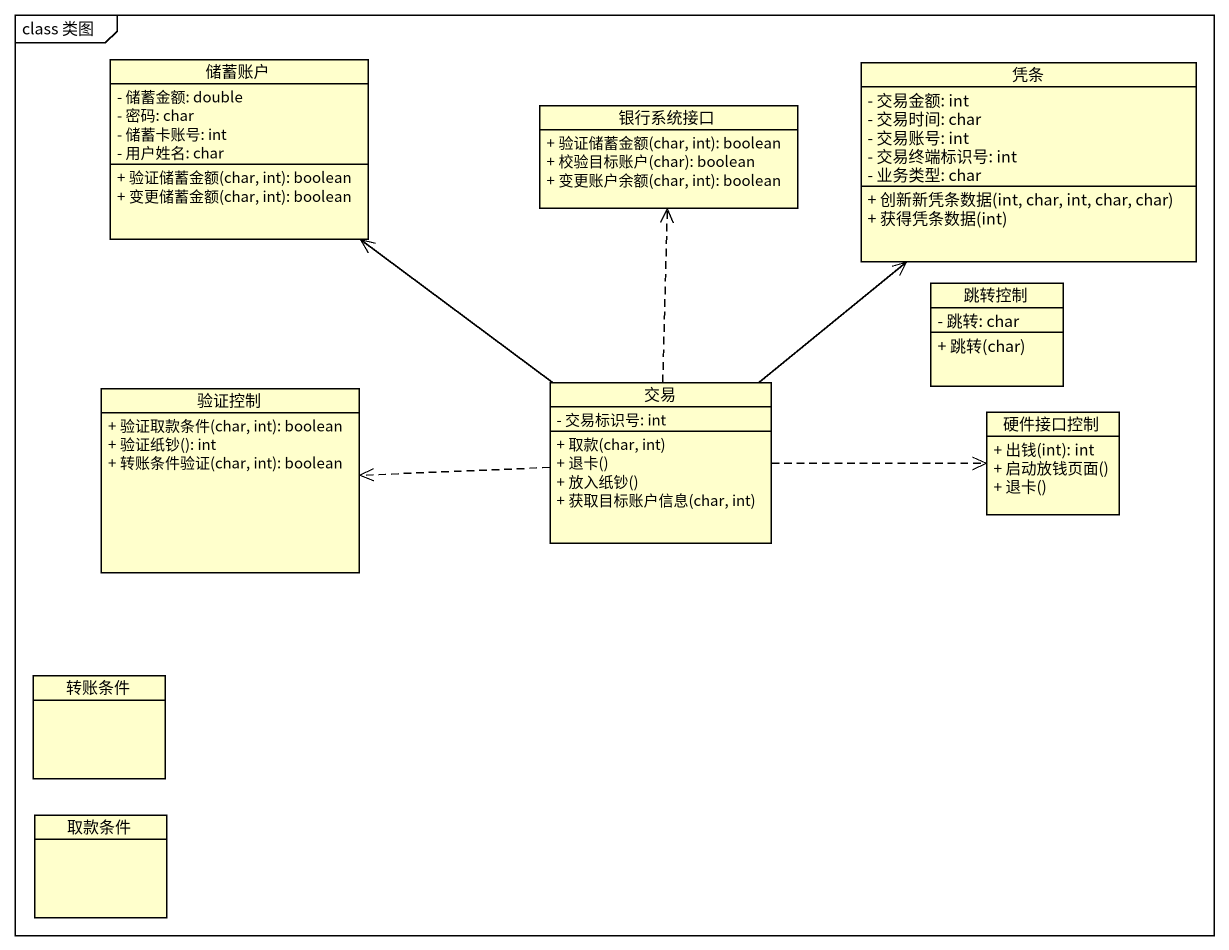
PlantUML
@startuml
mainframe class 类图
hide circle
hide empty members
skinparam classAttributeIconSize 0
class 储蓄账户 {
  - 储蓄金额: double
  - 密码: char
  - 储蓄卡账号: int
  - 用户姓名: char
  + 验证储蓄金额(char, int): boolean
  + 变更储蓄金额(char, int): boolean
}
class 凭条 {
  - 交易金额: int
  - 交易时间: char
  - 交易账号: int
  - 交易终端标识号: int
  - 业务类型: char
  + 创新新凭条数据(int, char, int, char, char)
  + 获得凭条数据(int)
}
class 银行系统接口 {
  + 验证储蓄金额(char, int): boolean
  + 校验目标账户(char): boolean
  + 变更账户余额(char, int): boolean
}
class 跳转控制 {
  - 跳转: char
  + 跳转(char)
}
class 验证控制 {
  + 验证取款条件(char, int): boolean
  + 验证纸钞(): int
  + 转账条件验证(char, int): boolean
}
class 交易 {
  - 交易标识号: int
  + 取款(char, int)
  + 退卡()
  + 放入纸钞()
  + 获取目标账户信息(char, int)
}
class 硬件接口控制 {
  + 出钱(int): int
  + 启动放钱页面()
  + 退卡()
}
class 转账条件
class 取款条件
交易 -up-> 储蓄账户
交易 -up-> 凭条
交易 .up.> 银行系统接口
交易 .left.> 验证控制
交易 .right.> 硬件接口控制
@enduml
